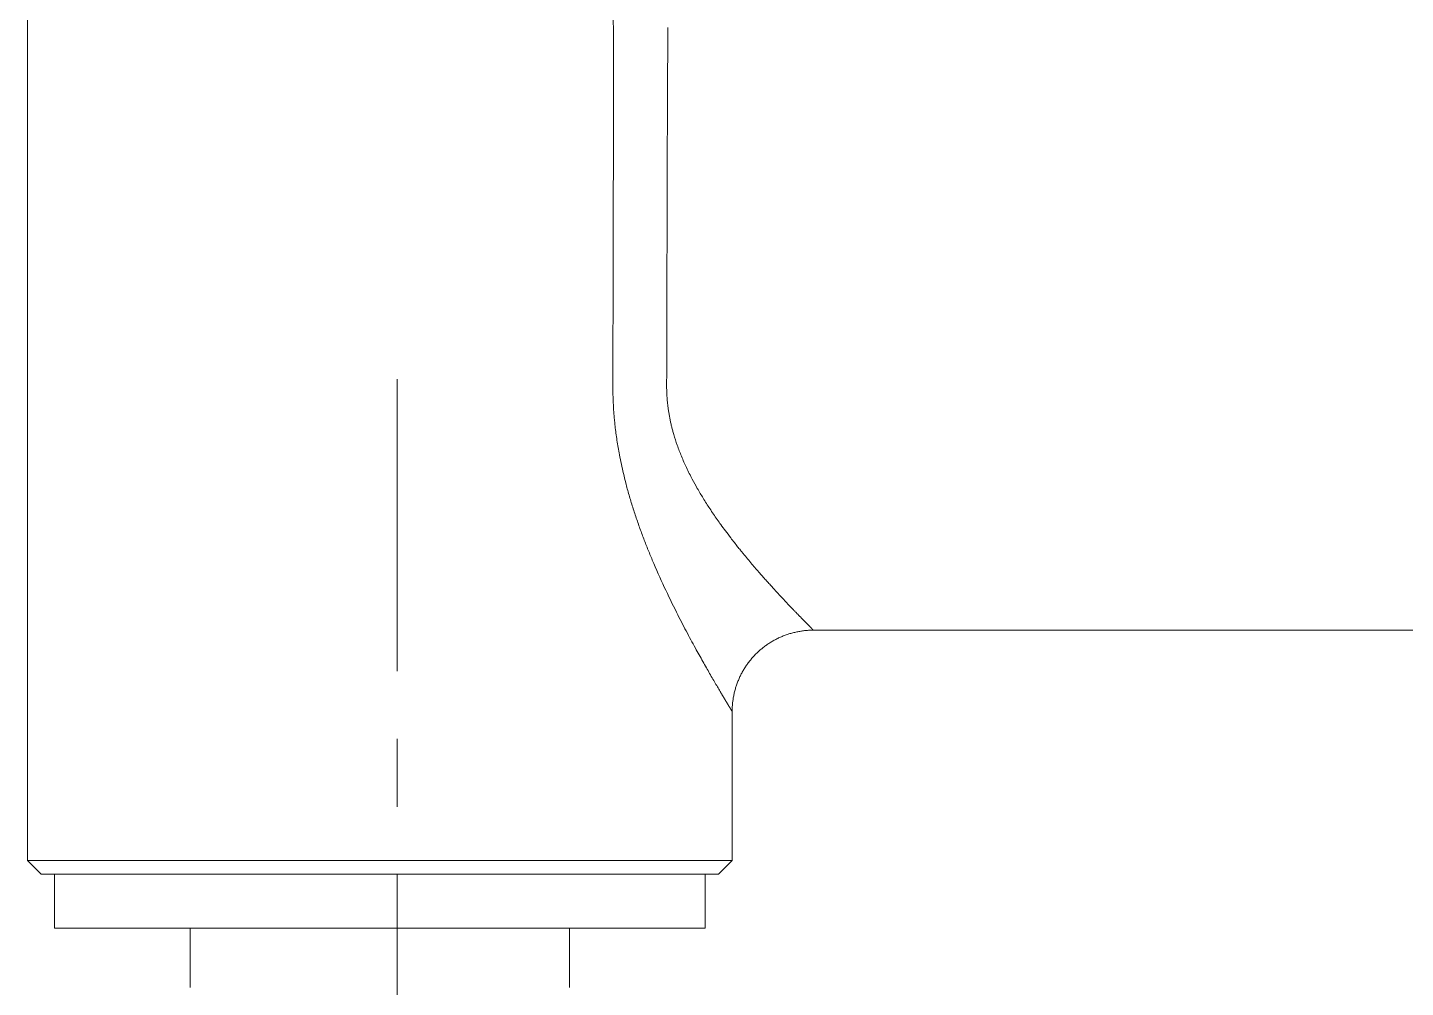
# Model space of a CAD drawing. Extents: x 4138 to 4928, y 0 to 579.
# Drawn here: x 4248.7 to 4299.6, y 468.2 to 503.6 of the extents above; entities that cross this region are included whole.
import ezdxf

# ---------------------------------------------------------------- set-up
doc = ezdxf.new("R2010")
doc.units = 0
doc.header["$LTSCALE"] = 10
doc.header["$MEASUREMENT"] = 0
doc.linetypes.add('CENTER', pattern=[2, 1.25, -0.25, 0.25, -0.25])
doc.layers.add('1', color=7, linetype='CONTINUOUS')
doc.layers.add('BODY', color=7, linetype='CONTINUOUS')

msp = doc.modelspace()

# ---------------------------------------------------------------- linework, layer by layer
at = {"layer": '1', "color": 7, "linetype": 'Continuous', "lineweight": 18}
for p, q in [((4248.734, 472.836), (4248.734, 515.336)), ((4277.734, 481.336), (4357.734, 481.336)), ((4249.234, 472.336), (4248.734, 472.836)), ((4274.734, 472.836), (4248.734, 472.836)), ((4274.734, 472.836), (4274.234, 472.336)), ((4274.234, 472.336), (4249.234, 472.336)), ((4249.734, 472.336), (4249.734, 470.336)), ((4273.734, 470.336), (4273.734, 472.336)), ((4249.734, 470.336), (4273.734, 470.336)), ((4254.734, 468.152), (4254.734, 470.336)), ((4268.734, 470.336), (4268.734, 468.152))]:
    msp.add_line(p, q, dxfattribs=at)
at = {"layer": '1', "color": 7, "linetype": 'Continuous', "lineweight": 13}
for points, degree, knots in [([(4270.362, 503.46), (4270.361, 503.476), (4270.359, 503.507), (4270.356, 503.554), (4270.353, 503.601), (4270.351, 503.648), (4270.348, 503.694), (4270.346, 503.741), (4270.344, 503.788), (4270.342, 503.835), (4270.341, 503.882), (4270.339, 503.928), (4270.338, 503.975), (4270.337, 504.022), (4270.335, 504.069), (4270.335, 504.116), (4270.334, 504.162), (4270.333, 504.209), (4270.333, 504.256), (4270.333, 504.303), (4270.333, 504.35), (4270.333, 504.396), (4270.333, 504.443), (4270.334, 504.49), (4270.334, 504.537), (4270.335, 504.584), (4270.336, 504.631), (4270.337, 504.677), (4270.339, 504.724), (4270.34, 504.771), (4270.342, 504.818), (4270.344, 504.865), (4270.346, 504.912), (4270.348, 504.958), (4270.35, 505.005), (4270.352, 505.052), (4270.355, 505.099), (4270.358, 505.146), (4270.361, 505.193), (4270.364, 505.239), (4270.367, 505.286), (4270.371, 505.333), (4270.374, 505.38), (4270.378, 505.427), (4270.382, 505.474), (4270.386, 505.52), (4270.391, 505.567), (4270.395, 505.614), (4270.4, 505.661), (4270.405, 505.708), (4270.41, 505.755), (4270.415, 505.802), (4270.42, 505.848), (4270.425, 505.895), (4270.431, 505.942), (4270.437, 505.989), (4270.443, 506.036), (4270.449, 506.083), (4270.455, 506.13), (4270.478, 506.3), (4270.524, 506.595), (4270.601, 507.012), (4270.69, 507.429), (4270.788, 507.835), (4270.894, 508.229), (4271.006, 508.61), (4271.126, 508.991), (4271.266, 509.404), (4271.426, 509.845), (4271.608, 510.314), (4271.795, 510.77), (4271.987, 511.213), (4272.182, 511.644), (4272.342, 511.983), (4272.464, 512.236), (4272.546, 512.406), (4272.629, 512.573), (4272.712, 512.738), (4272.795, 512.901), (4272.878, 513.062), (4272.984, 513.266), (4273.113, 513.51), (4273.262, 513.787), (4273.407, 514.053), (4273.511, 514.242), (4273.579, 514.364), (4273.612, 514.423), (4273.645, 514.481), (4273.677, 514.538), (4273.709, 514.595), (4273.74, 514.65), (4273.771, 514.705), (4273.802, 514.758), (4273.832, 514.811), (4273.862, 514.863), (4273.891, 514.915), (4273.92, 514.965), (4273.949, 515.014), (4273.977, 515.063), (4274.005, 515.111), (4274.032, 515.158), (4274.059, 515.204), (4274.085, 515.249), (4274.111, 515.293), (4274.128, 515.322), (4274.136, 515.336)], 3, [0, 0, 0, 0, 0.003227, 0.006453, 0.009678, 0.012901, 0.016124, 0.019345, 0.022566, 0.025786, 0.029006, 0.032224, 0.035443, 0.03866, 0.041878, 0.045095, 0.048311, 0.051528, 0.054744, 0.05796, 0.061177, 0.064393, 0.06761, 0.070827, 0.074044, 0.077261, 0.080479, 0.083698, 0.086917, 0.090137, 0.093358, 0.096579, 0.099802, 0.103025, 0.106249, 0.109475, 0.112701, 0.115929, 0.119159, 0.12239, 0.125622, 0.128855, 0.132091, 0.135328, 0.138567, 0.141807, 0.14505, 0.148295, 0.151541, 0.15479, 0.158041, 0.161294, 0.16455, 0.167808, 0.171068, 0.174331, 0.177597, 0.180865, 0.184137, 0.187411, 0.216622, 0.246137, 0.276004, 0.306266, 0.334327, 0.362698, 0.39141, 0.420494, 0.457451, 0.494763, 0.532484, 0.56902, 0.605938, 0.643282, 0.65874, 0.674202, 0.689672, 0.705156, 0.720655, 0.736175, 0.751718, 0.78085, 0.809675, 0.838222, 0.866519, 0.873405, 0.880267, 0.887103, 0.893916, 0.900704, 0.90747, 0.914212, 0.920932, 0.92763, 0.934307, 0.940962, 0.947597, 0.954212, 0.960808, 0.967384, 0.973942, 0.980483, 0.987005, 0.993511, 1, 1, 1, 1]), ([(4272.359, 503.574), (4272.358, 502.858), (4272.346, 500.427), (4272.339, 498.921), (4272.335, 497.216), (4272.326, 493.606), (4272.317, 490.358)], 2, [0, 0, 0, 0.25, 0.25, 0.5, 0.5, 1, 1, 1]), ([(4274.734, 478.336), (4274.734, 478.336), (4274.734, 478.336), (4274.734, 478.337), (4274.733, 478.337), (4274.733, 478.338), (4274.732, 478.339), (4274.731, 478.341), (4274.73, 478.342), (4274.729, 478.344), (4274.728, 478.346), (4274.727, 478.348), (4274.725, 478.351), (4274.723, 478.353), (4274.722, 478.356), (4274.72, 478.359), (4274.718, 478.363), (4274.715, 478.367), (4274.713, 478.37), (4274.711, 478.375), (4274.708, 478.379), (4274.705, 478.384), (4274.702, 478.388), (4274.699, 478.393), (4274.696, 478.399), (4274.692, 478.404), (4274.689, 478.41), (4274.685, 478.416), (4274.681, 478.422), (4274.677, 478.429), (4274.673, 478.436), (4274.669, 478.443), (4274.665, 478.45), (4274.66, 478.457), (4274.656, 478.465), (4274.651, 478.473), (4274.646, 478.481), (4274.641, 478.489), (4274.635, 478.498), (4274.63, 478.507), (4274.625, 478.516), (4274.619, 478.525), (4274.613, 478.535), (4274.607, 478.545), (4274.601, 478.555), (4274.595, 478.565), (4274.589, 478.575), (4274.582, 478.586), (4274.576, 478.597), (4274.569, 478.608), (4274.562, 478.62), (4274.555, 478.632), (4274.548, 478.643), (4274.54, 478.656), (4274.533, 478.668), (4274.525, 478.681), (4274.518, 478.693), (4274.51, 478.707), (4274.502, 478.72), (4274.494, 478.733), (4274.485, 478.747), (4274.477, 478.761), (4274.468, 478.776), (4274.46, 478.79), (4274.451, 478.805), (4274.442, 478.82), (4274.433, 478.835), (4274.424, 478.851), (4274.414, 478.866), (4274.405, 478.882), (4274.395, 478.898), (4274.385, 478.915), (4274.375, 478.931), (4274.365, 478.948), (4274.355, 478.965), (4274.345, 478.983), (4274.308, 479.045), (4274.241, 479.158), (4274.138, 479.334), (4274.025, 479.526), (4273.906, 479.732), (4273.782, 479.949), (4273.653, 480.178), (4273.517, 480.42), (4273.315, 480.787), (4273.037, 481.302), (4272.652, 482.049), (4272.228, 482.918), (4271.872, 483.717), (4271.616, 484.339), (4271.451, 484.762), (4271.318, 485.122), (4271.216, 485.417), (4271.139, 485.644), (4271.066, 485.871), (4270.996, 486.097), (4270.929, 486.322), (4270.866, 486.548), (4270.796, 486.81), (4270.722, 487.112), (4270.645, 487.458), (4270.58, 487.78), (4270.527, 488.076), (4270.484, 488.342), (4270.446, 488.604), (4270.421, 488.811), (4270.404, 488.963), (4270.394, 489.062), (4270.385, 489.16), (4270.376, 489.259), (4270.369, 489.359), (4270.362, 489.458), (4270.355, 489.558), (4270.35, 489.658), (4270.345, 489.759), (4270.341, 489.859), (4270.338, 489.96), (4270.335, 490.061), (4270.334, 490.162), (4270.333, 490.264), (4270.333, 490.332), (4270.333, 490.366)], 3, [0, 0, 0, 0, 0.002436, 0.004871, 0.007306, 0.009741, 0.012175, 0.014609, 0.017044, 0.019478, 0.021912, 0.024346, 0.026781, 0.029216, 0.031651, 0.034087, 0.036523, 0.03896, 0.041397, 0.043836, 0.046275, 0.048714, 0.051155, 0.053597, 0.05604, 0.058484, 0.060929, 0.063375, 0.065823, 0.068272, 0.070723, 0.073176, 0.07563, 0.078085, 0.080543, 0.083002, 0.085463, 0.087927, 0.090392, 0.092859, 0.095329, 0.097801, 0.100275, 0.102752, 0.105231, 0.107713, 0.110197, 0.112684, 0.115174, 0.117667, 0.120162, 0.12266, 0.125162, 0.127666, 0.130174, 0.132685, 0.135199, 0.137717, 0.140238, 0.142762, 0.14529, 0.147821, 0.150357, 0.152896, 0.155438, 0.157985, 0.160536, 0.16309, 0.165649, 0.168211, 0.170778, 0.173349, 0.175925, 0.178505, 0.181089, 0.183678, 0.186271, 0.208497, 0.231, 0.253817, 0.27698, 0.299374, 0.322024, 0.344957, 0.368198, 0.421819, 0.476534, 0.545415, 0.614358, 0.642313, 0.669866, 0.69705, 0.711394, 0.725574, 0.739596, 0.753464, 0.767185, 0.780763, 0.794204, 0.8143, 0.834568, 0.855029, 0.870542, 0.885784, 0.900763, 0.91549, 0.921065, 0.926646, 0.932234, 0.937829, 0.943431, 0.949041, 0.954661, 0.960289, 0.965928, 0.971577, 0.977237, 0.982908, 0.988593, 0.99429, 1, 1, 1, 1]), ([(4272.317, 490.358), (4272.317, 490.351), (4272.317, 490.299), (4272.318, 490.202), (4272.323, 490.067), (4272.331, 489.931), (4272.341, 489.795), (4272.355, 489.659), (4272.372, 489.522), (4272.393, 489.385), (4272.416, 489.248), (4272.442, 489.111), (4272.472, 488.973), (4272.504, 488.835), (4272.54, 488.697), (4272.603, 488.47), (4272.707, 488.152), (4272.864, 487.742), (4273.05, 487.323), (4273.247, 486.929), (4273.455, 486.554), (4273.67, 486.193), (4273.915, 485.809), (4274.134, 485.486), (4274.327, 485.216), (4274.493, 484.99), (4274.66, 484.769), (4274.812, 484.574), (4274.93, 484.423), (4275.031, 484.298), (4275.113, 484.197), (4275.217, 484.071), (4275.344, 483.917), (4275.499, 483.733), (4275.646, 483.563), (4275.784, 483.405), (4275.913, 483.259), (4276.033, 483.124), (4276.176, 482.966), (4276.337, 482.789), (4276.515, 482.597), (4276.679, 482.421), (4276.83, 482.262), (4276.934, 482.153), (4277, 482.084), (4277.032, 482.051), (4277.064, 482.018), (4277.095, 481.986), (4277.125, 481.955), (4277.154, 481.924), (4277.183, 481.895), (4277.211, 481.866), (4277.238, 481.838), (4277.264, 481.811), (4277.29, 481.784), (4277.315, 481.758), (4277.339, 481.733), (4277.363, 481.709), (4277.386, 481.686), (4277.408, 481.663), (4277.429, 481.641), (4277.45, 481.62), (4277.47, 481.6), (4277.489, 481.581), (4277.507, 481.562), (4277.525, 481.544), (4277.542, 481.527), (4277.559, 481.51), (4277.574, 481.495), (4277.589, 481.48), (4277.603, 481.466), (4277.617, 481.452), (4277.629, 481.439), (4277.641, 481.428), (4277.652, 481.416), (4277.663, 481.406), (4277.673, 481.396), (4277.682, 481.387), (4277.69, 481.379), (4277.698, 481.372), (4277.705, 481.365), (4277.711, 481.359), (4277.716, 481.353), (4277.721, 481.349), (4277.725, 481.345), (4277.728, 481.342), (4277.731, 481.339), (4277.733, 481.338), (4277.734, 481.337), (4277.734, 481.336), (4277.734, 481.336)], 3, [0, 0, 0, 0, 0.001431, 0.010187, 0.018982, 0.02782, 0.036704, 0.04564, 0.054633, 0.063685, 0.072802, 0.081987, 0.091245, 0.100579, 0.109993, 0.119491, 0.147306, 0.17676, 0.207916, 0.240828, 0.267648, 0.297369, 0.330002, 0.365556, 0.382746, 0.403826, 0.428797, 0.446119, 0.461139, 0.473857, 0.484273, 0.492387, 0.51333, 0.533367, 0.552501, 0.570732, 0.58806, 0.604488, 0.620017, 0.647302, 0.673676, 0.69915, 0.723735, 0.747445, 0.753389, 0.759309, 0.765203, 0.771074, 0.77692, 0.782743, 0.788542, 0.794318, 0.800071, 0.805801, 0.81151, 0.817196, 0.822861, 0.828505, 0.834127, 0.839729, 0.845311, 0.850873, 0.856415, 0.861938, 0.867442, 0.872928, 0.878395, 0.883845, 0.889277, 0.894692, 0.90009, 0.905472, 0.910838, 0.916188, 0.921523, 0.926844, 0.93215, 0.937442, 0.94272, 0.947985, 0.953238, 0.958478, 0.963705, 0.968922, 0.974127, 0.979321, 0.984505, 0.98968, 0.994844, 1, 1, 1, 1])]:
    msp.add_open_spline(points, degree=degree, knots=knots, dxfattribs=at)
msp.add_open_spline([(4270.333, 490.366), (4270.342, 494.731), (4270.352, 499.095), (4270.362, 503.46)], degree=3, dxfattribs=at)
at = {"layer": '1', "color": 7, "linetype": 'Continuous', "lineweight": 18}
msp.add_rational_spline([(4274.734, 478.336), (4274.734, 479.579), (4275.613, 480.458), (4276.491, 481.336), (4277.734, 481.336)], [1, 0.923878527566, 1, 0.923878527566, 1], degree=2, knots=[0, 0, 0, 0.5, 0.5, 1, 1, 1], dxfattribs=at)
msp.add_open_spline([(4274.734, 478.336), (4274.734, 472.836)], degree=1, dxfattribs=at)
at = {"layer": 'BODY', "color": 1, "linetype": 'CENTER', "lineweight": 5}
msp.add_line((4262.377, 259.822), (4262.377, 490.599), dxfattribs=at)

doc.saveas('drawing.dxf')
